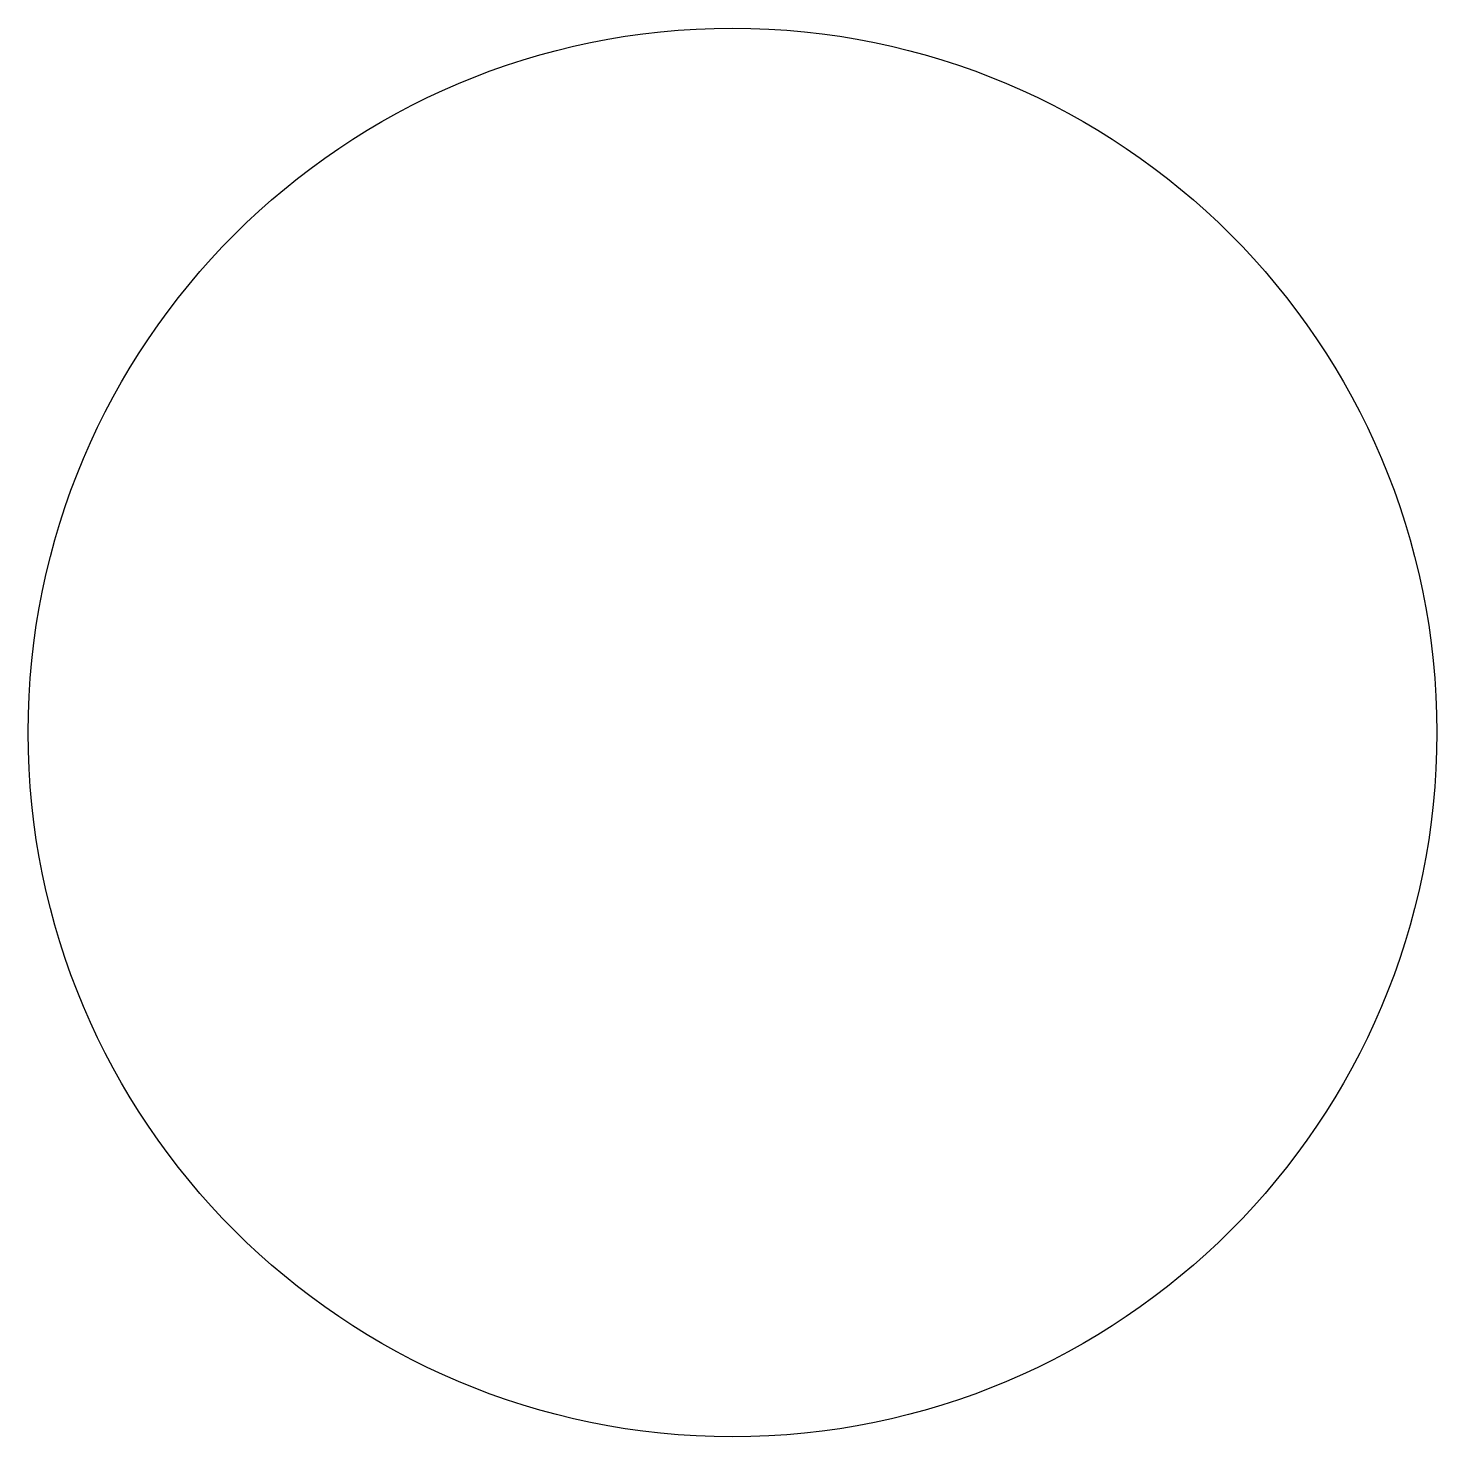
# Model space of a CAD drawing. Header units: metres. Extents: x -0.75 to 0.75, y -0.75 to 0.75.
import ezdxf

# ---------------------------------------------------------------- set-up
doc = ezdxf.new("R2010")
doc.units = ezdxf.units.M
doc.header["$LTSCALE"] = 0.2

msp = doc.modelspace()

# ---------------------------------------------------------------- linework, layer by layer
at = {"ltscale": 0.1}
msp.add_circle((0, 0), 0.75, dxfattribs=at)

doc.saveas('drawing.dxf')
